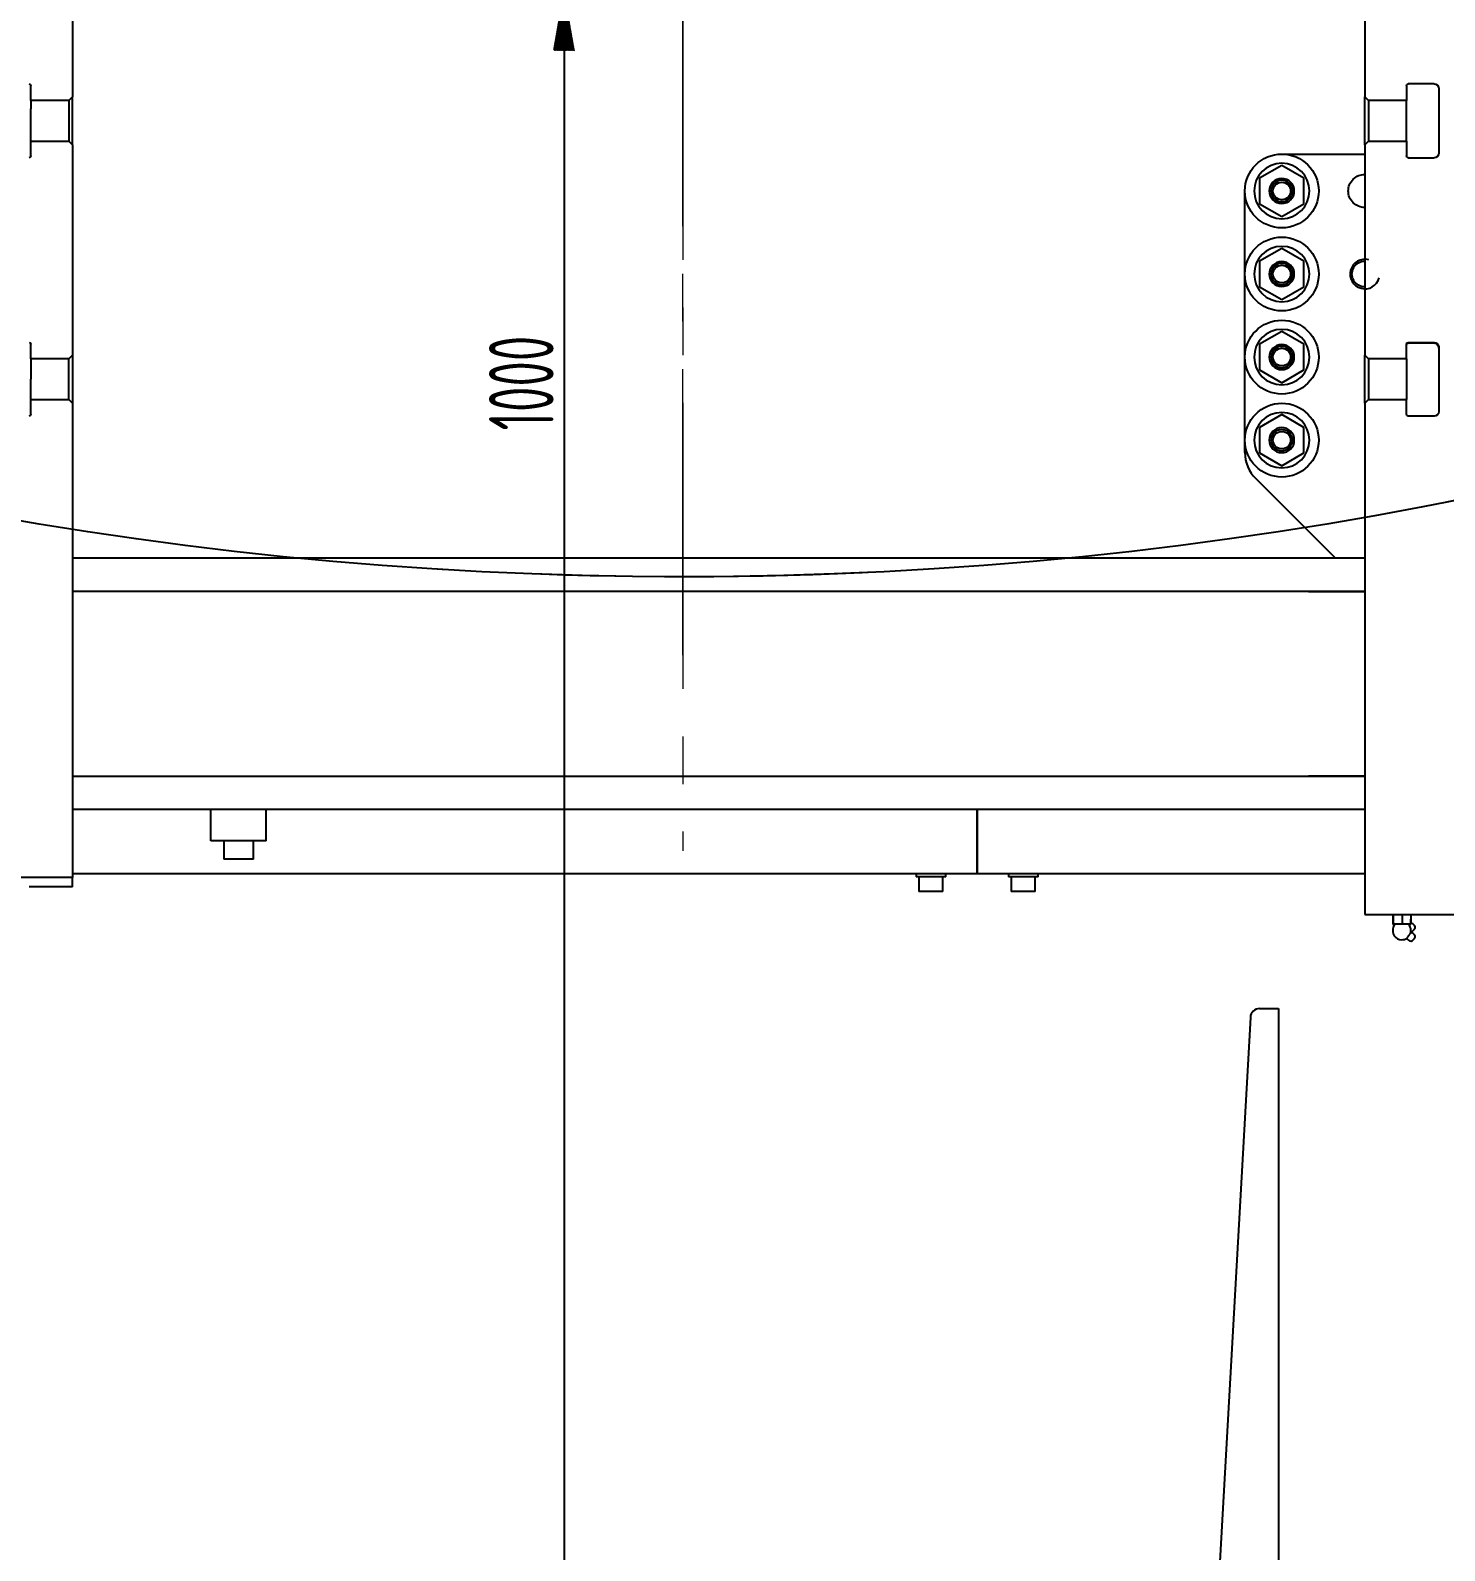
# Model space of a CAD drawing. Header units: millimetres. Extents: x 10462777 to 22643323, y 453826 to 1389191.
# Drawn here: x 11268791 to 11269532, y 583749 to 584547 of the extents above; entities that cross this region are included whole.
import ezdxf

# ---------------------------------------------------------------- set-up
doc = ezdxf.new("R2010")
doc.units = ezdxf.units.MM
doc.header["$LTSCALE"] = 200
doc.header["$MEASUREMENT"] = 0
for name, pattern in [('CENTER', [2, 1.25, -0.25, 0.25, -0.25]), ('CENTER2', [1.125, 0.75, -0.125, 0.125, -0.125]), ('HIDDEN_KS1', [0.26, 0.18, -0.08]), ('PHANTOM', [2.5, 1.25, -0.25, 0.25, -0.25, 0.25, -0.25])]:
    doc.linetypes.add(name, pattern=pattern)
for name, color, linetype in [('1', 1, 'CENTER'), ('11', 6, 'PHANTOM'), ('3', 3, 'HIDDEN_KS1'), ('DV1_DEFAULT', 7, 'CONTINUOUS')]:
    doc.layers.add(name, color=color, linetype=linetype)
doc.layers.add('LAYOUT', color=8, linetype='CONTINUOUS', lineweight=25)
doc.styles.add('iso-1', font='isocp.shx')

# ---------------------------------------------------------------- blocks, each defined once
blk = doc.blocks.new('r710ic')
at = {"layer": 'DV1_DEFAULT', "color": 1, "linetype": 'CENTER2', "lineweight": 0}
for p, q in [((274132.55, 104232.63), (269847.55, 104232.63)), ((269950.18, 104232.63), (274235.19, 104232.63))]:
    blk.add_line(p, q, dxfattribs=at)
at = {"layer": 'DV1_DEFAULT', "color": 7, "linetype": 'Continuous', "lineweight": 0}
blk.add_arc((272041.37, 104232.63), 2050.12, 337.10565, 23.79911, dxfattribs=at)
at = {"layer": 'LAYOUT', "color": 3}
blk.add_circle((272041.37, 104232.63), 2050.12, dxfattribs=at)

msp = doc.modelspace()

# ---------------------------------------------------------------- hatches: boundary and pattern name
at = {"layer": '1', "linetype": 'Continuous'}
h = msp.add_hatch(dxfattribs=at)
h.set_pattern_fill('ANSI31', color=27, scale=0.19368, angle=45, style=0, pattern_type=0)
h.set_pattern_definition([(45, (11264546.22931, 582402.56258), (-0.1369525464, 0.1369525464), [])])
h.paths.add_polyline_path([(11269070.58714, 584566.95582), (11269076.00862, 584536.20911), (11269065.16566, 584536.20907)], flags=0)

# ---------------------------------------------------------------- linework, layer by layer
at = {"layer": '1', "color": 15, "linetype": 'Continuous'}
for p, q in [((11268812.6882, 584622.15466), (11268812.6882, 584511.75697)), ((11269490.56872, 584622.15466), (11269490.56872, 584511.75697)), ((11269490.56872, 584622.15466), (11269490.56872, 584511.75697)), ((11269526.88375, 584518.53578), (11269513.32614, 584518.53578)), ((11269526.88375, 584518.53578), (11269513.32614, 584518.53578)), ((11268790.89918, 584509.82017), (11268790.89918, 584517.56738)), ((11268810.7514, 584509.82017), (11268812.6882, 584511.75697)), ((11268812.6882, 584486.57855), (11268812.6882, 584511.75697)), ((11269490.56872, 584511.75697), (11269492.50552, 584509.82017)), ((11269490.56872, 584511.75697), (11269492.50552, 584509.82017)), ((11269490.56872, 584486.57855), (11269490.56872, 584511.75697)), ((11269490.56872, 584486.57855), (11269490.56872, 584511.75697)), ((11269512.35774, 584517.56738), (11269512.35774, 584509.82017)), ((11269512.35774, 584517.56738), (11269512.35774, 584509.82017)), ((11269529.30475, 584516.11478), (11269529.30475, 584482.22075)), ((11269529.30475, 584516.11478), (11269529.30475, 584482.22075)), ((11268810.7514, 584509.82017), (11268790.89918, 584509.82017)), ((11268790.89918, 584509.82017), (11268790.89918, 584505.51594)), ((11268790.89918, 584499.16776), (11268790.89918, 584505.51594)), ((11268810.7514, 584509.82017), (11268810.7514, 584488.51536)), ((11269512.35774, 584509.82017), (11269492.50552, 584509.82017)), ((11269512.35774, 584509.82017), (11269492.50552, 584509.82017)), ((11269492.50552, 584509.82017), (11269492.50552, 584488.51536)), ((11269492.50552, 584509.82017), (11269492.50552, 584488.51536)), ((11269512.35774, 584505.51594), (11269512.35774, 584509.82017)), ((11269512.35774, 584505.51594), (11269512.35774, 584509.82017)), ((11269512.35774, 584499.16776), (11269512.35774, 584505.51594)), ((11269512.35774, 584499.16776), (11269512.35774, 584505.51594)), ((11268790.89918, 584492.81959), (11268790.89918, 584499.16776)), ((11269512.35774, 584492.81959), (11269512.35774, 584499.16776)), ((11269512.35774, 584492.81959), (11269512.35774, 584499.16776)), ((11268790.89918, 584488.51536), (11268790.89918, 584492.81959)), ((11268790.89918, 584480.76815), (11268790.89918, 584488.51536)), ((11268790.89918, 584488.51536), (11268810.7514, 584488.51536)), ((11268812.6882, 584486.57855), (11268810.7514, 584488.51536)), ((11268812.6882, 584486.57855), (11268812.6882, 584376.18087)), ((11269492.50552, 584488.51536), (11269490.56872, 584486.57855)), ((11269492.50552, 584488.51536), (11269490.56872, 584486.57855)), ((11269490.56872, 584486.57855), (11269490.56872, 584376.18087)), ((11269490.56872, 584486.57855), (11269490.56872, 584376.18087)), ((11269492.50552, 584488.51536), (11269512.35774, 584488.51536)), ((11269492.50552, 584488.51536), (11269512.35774, 584488.51536)), ((11269512.35774, 584488.51536), (11269512.35774, 584492.81959)), ((11269512.35774, 584488.51536), (11269512.35774, 584492.81959)), ((11269512.35774, 584488.51536), (11269512.35774, 584480.76815)), ((11269512.35774, 584488.51536), (11269512.35774, 584480.76815)), ((11269513.32614, 584479.79975), (11269526.88375, 584479.79975)), ((11269513.32614, 584479.79975), (11269526.88375, 584479.79975)), ((11269513.32614, 584382.95968), (11269526.88375, 584382.95968)), ((11269513.32614, 584382.95968), (11269526.88375, 584382.95968)), ((11268790.89918, 584374.24407), (11268790.89918, 584381.99127)), ((11268810.7514, 584374.24407), (11268812.6882, 584376.18087)), ((11268812.6882, 584376.18087), (11268812.6882, 584363.59166)), ((11269490.56872, 584376.18087), (11269492.50552, 584374.24407)), ((11269490.56872, 584376.18087), (11269492.50552, 584374.24407)), ((11269490.56872, 584363.59166), (11269490.56872, 584376.18087)), ((11269490.56872, 584363.59166), (11269490.56872, 584376.18087)), ((11269512.35774, 584374.24407), (11269512.35774, 584381.99127)), ((11269512.35774, 584374.24407), (11269512.35774, 584381.99127)), ((11269526.88375, 584382.46306), (11269513.32614, 584382.46306)), ((11269526.88375, 584382.46306), (11269513.32614, 584382.46306)), ((11269529.30475, 584380.53867), (11269529.30475, 584346.64465)), ((11269529.30475, 584380.53867), (11269529.30475, 584346.64465)), ((11268810.7514, 584374.24407), (11268790.89918, 584374.24407)), ((11268790.89918, 584374.24407), (11268790.89918, 584363.59166)), ((11268810.7514, 584363.59166), (11268810.7514, 584374.24407)), ((11269512.35774, 584374.24407), (11269492.50552, 584374.24407)), ((11269512.35774, 584374.24407), (11269492.50552, 584374.24407)), ((11269492.50552, 584374.24407), (11269492.50552, 584363.59166)), ((11269492.50552, 584374.24407), (11269492.50552, 584363.59166)), ((11269512.35774, 584374.24407), (11269512.35774, 584363.59166)), ((11269512.35774, 584374.24407), (11269512.35774, 584363.59166)), ((11268790.89918, 584352.93925), (11268790.89918, 584363.59166)), ((11268810.7514, 584352.93925), (11268810.7514, 584363.59166)), ((11268812.6882, 584363.59166), (11268812.6882, 584351.00018)), ((11269490.56872, 584350.99926), (11269490.56872, 584363.59166)), ((11269490.56872, 584350.99926), (11269490.56872, 584363.59166)), ((11269492.50552, 584363.59166), (11269492.50552, 584352.93613)), ((11269492.50552, 584363.59166), (11269492.50552, 584352.93613)), ((11269512.35774, 584363.59166), (11269512.35774, 584352.93613)), ((11269512.35774, 584363.59166), (11269512.35774, 584352.93613)), ((11268790.89918, 584352.93925), (11268810.7514, 584352.93925)), ((11268790.89918, 584345.19205), (11268790.89918, 584352.93925)), ((11268812.6882, 584351.00245), (11268810.7514, 584352.93925)), ((11268812.6882, 584351.00245), (11268812.6882, 584150.95567)), ((11269492.50552, 584352.93925), (11269490.56872, 584351.00245)), ((11269492.50552, 584352.93925), (11269490.56872, 584351.00245)), ((11269490.56872, 584351.00245), (11269490.56872, 584082.75545)), ((11269490.56872, 584351.00245), (11269490.56872, 584082.75545)), ((11269492.50552, 584352.93925), (11269512.35774, 584352.93925)), ((11269492.50552, 584352.93925), (11269512.35774, 584352.93925)), ((11269512.35774, 584345.19205), (11269512.35774, 584352.93925)), ((11269512.35774, 584345.19205), (11269512.35774, 584352.93925)), ((11269526.88375, 584344.22365), (11269513.32614, 584344.22365)), ((11269526.88375, 584344.22365), (11269513.32614, 584344.22365)), ((11268812.6882, 584150.95567), (11268812.6882, 584137.53712)), ((11268812.6882, 584137.53712), (11268812.6882, 584102.12346)), ((11268812.6882, 584102.12346), (11268779.89561, 584102.12346)), ((11268812.6882, 584097.28146), (11268789.92848, 584097.28146)), ((11268812.6882, 584097.28146), (11268812.6882, 584102.12346)), ((11269490.56872, 584082.75545), (11269571.58508, 584082.75545)), ((11269490.56872, 584082.75545), (11269571.58508, 584082.75545))]:
    msp.add_line(p, q, dxfattribs=at)
at = {"layer": '1', "color": 27, "linetype": 'Continuous'}
msp.add_line((11269070.58714, 584566.95582), (11269070.58714, 583598.55507), dxfattribs=at)
at = {"layer": '1', "color": 80, "linetype": 'Continuous'}
for p, q in [((11269446.99069, 584481.73655), (11269490.57006, 584481.73655)), ((11269427.62267, 584325.13092), (11269427.62267, 584462.36854)), ((11269475.07614, 584269.65496), (11269433.29543, 584311.43566))]:
    msp.add_line(p, q, dxfattribs=at)
at = {"layer": '1', "color": 252, "linetype": 'Continuous'}
for p, q in [((11269490.55964, 584269.65679), (11268812.6655, 584269.65679)), ((11269490.54337, 584252.18224), (11268812.67107, 584252.18224)), ((11269461.0325, 584252.22558), (11269490.08452, 584252.22558)), ((11269461.0325, 584252.18169), (11269461.0325, 584252.22558)), ((11269490.08452, 584252.22558), (11269490.08452, 584252.18169)), ((11268812.67107, 584155.42884), (11269490.54337, 584155.42884)), ((11269461.0325, 584155.3855), (11269461.0325, 584155.42938)), ((11269490.08452, 584155.3855), (11269461.0325, 584155.3855)), ((11269490.08452, 584155.42938), (11269490.08452, 584155.3855)), ((11268812.6655, 584137.95429), (11269490.55964, 584137.95429)), ((11269287.20457, 584137.95519), (11269287.20457, 584109.87069)), ((11269287.20457, 584109.87069), (11269287.20457, 584137.95519)), ((11269287.20457, 584104.06029), (11268812.68714, 584104.06029)), ((11269287.20457, 584109.87069), (11269287.20457, 584104.06029)), ((11269287.20457, 584104.06029), (11269287.20457, 584109.87069)), ((11269490.56908, 584104.06029), (11269287.20457, 584104.06029))]:
    msp.add_line(p, q, dxfattribs=at)
at = {"layer": '1', "color": 51, "linetype": 'Continuous'}
for p, q in [((11269461.02085, 584252.22558), (11268812.68578, 584252.22558)), ((11268812.68578, 584155.3855), (11269461.02085, 584155.3855))]:
    msp.add_line(p, q, dxfattribs=at)
at = {"layer": '1', "color": 15, "linetype": 'Continuous', "extrusion": (0, 0, -1)}
for centre, radius, start, end in [((-11268789.93078, 584517.56738), 0.9684, 90, 180), ((-11269513.32614, 584517.56738), 0.9684, 0, 90), ((-11269513.32614, 584517.56738), 0.9684, 0, 90), ((-11269526.88375, 584516.11478), 2.421, 90, 180), ((-11269526.88375, 584516.11478), 2.421, 90, 180), ((-11268789.93078, 584480.76815), 0.9684, 180, 270), ((-11269513.32614, 584480.76815), 0.9684, 270, 0), ((-11269513.32614, 584480.76815), 0.9684, 270, 0), ((-11269526.88375, 584482.22075), 2.421, 180, 270), ((-11269526.88375, 584482.22075), 2.421, 180, 270), ((-11268789.93078, 584381.99127), 0.9684, 90, 180), ((-11269513.32614, 584381.99127), 0.9684, 0, 90), ((-11269513.32614, 584381.99127), 0.9684, 0, 90), ((-11269526.88375, 584380.53867), 2.421, 90, 180), ((-11269526.88375, 584380.53867), 2.421, 90, 180), ((-11268789.93078, 584345.19205), 0.9684, 180, 270), ((-11269513.32614, 584345.19205), 0.9684, 270, 0), ((-11269513.32614, 584345.19205), 0.9684, 270, 0), ((-11269526.88375, 584346.64465), 2.421, 180, 270), ((-11269526.88375, 584346.64465), 2.421, 180, 270)]:
    msp.add_arc(centre, radius, start, end, dxfattribs=at)
at = {"layer": '1', "color": 80, "linetype": 'Continuous', "extrusion": (0, 0, -1)}
for centre, radius, start, end in [((-11269490.56872, 584462.36854), 8.71561, 0, 90.00001942), ((-11269490.56872, 584462.36854), 8.71561, 269.99998058, 0), ((-11269490.56872, 584418.7905), 6.77881, 270.00002348, 90.00003508)]:
    msp.add_arc(centre, radius, start, end, dxfattribs=at)
at = {"layer": '1', "color": 80, "linetype": 'Continuous'}
for centre, radius, start, end in [((11269490.56872, 584418.7905), 7.74721, 75.00000001, 345), ((11269446.99069, 584325.13092), 19.36801, 180, 225)]:
    msp.add_arc(centre, radius, start, end, dxfattribs=at)
at = {"layer": '1', "color": 15, "linetype": 'Continuous'}
for points, knots in [([(11269512.35774, 584381.46777), (11269512.35774, 584381.59561), (11269512.38258, 584381.72625), (11269512.4772, 584381.96394), (11269512.54814, 584382.07481), (11269512.72543, 584382.25938), (11269512.83309, 584382.3346), (11269513.06909, 584382.43637), (11269513.19644, 584382.46306), (11269513.32614, 584382.46306)], [0, 0, 0, 0, 0.25, 0.25, 0.5, 0.5, 0.75, 0.75, 1, 1, 1, 1]), ([(11269512.35774, 584381.46777), (11269512.35774, 584381.59561), (11269512.38258, 584381.72625), (11269512.4772, 584381.96394), (11269512.54814, 584382.07481), (11269512.72543, 584382.25938), (11269512.83309, 584382.3346), (11269513.06909, 584382.43637), (11269513.19644, 584382.46306), (11269513.32614, 584382.46306)], [0, 0, 0, 0, 0.25, 0.25, 0.5, 0.5, 0.75, 0.75, 1, 1, 1, 1]), ([(11269529.30475, 584379.9688), (11269529.30475, 584380.28886), (11269529.24313, 584380.61594), (11269529.00739, 584381.21154), (11269528.83037, 584381.4895), (11269528.49807, 584381.8366), (11269528.37419, 584381.94286), (11269528.1101, 584382.12679), (11269527.9703, 584382.20475), (11269527.67499, 584382.33234), (11269527.51921, 584382.38154), (11269527.20562, 584382.44647), (11269527.0461, 584382.46306), (11269526.88375, 584382.46306)], [0, 0, 0, 0, 0.25, 0.25, 0.5, 0.5, 0.625, 0.625, 0.75, 0.75, 0.875, 0.875, 1, 1, 1, 1]), ([(11269529.30475, 584379.9688), (11269529.30475, 584380.28886), (11269529.24313, 584380.61594), (11269529.00739, 584381.21154), (11269528.83037, 584381.4895), (11269528.49807, 584381.8366), (11269528.37419, 584381.94286), (11269528.1101, 584382.12679), (11269527.9703, 584382.20475), (11269527.67499, 584382.33234), (11269527.51921, 584382.38154), (11269527.20562, 584382.44647), (11269527.0461, 584382.46306), (11269526.88375, 584382.46306)], [0, 0, 0, 0, 0.25, 0.25, 0.5, 0.5, 0.625, 0.625, 0.75, 0.75, 0.875, 0.875, 1, 1, 1, 1])]:
    msp.add_open_spline(points, degree=3, knots=knots, dxfattribs=at)
at = {"layer": '11', "color": 60, "linetype": 'Continuous'}
for p, q in [((11269446.99069, 584475.78709), (11269435.36988, 584469.07781)), ((11269458.6115, 584469.07781), (11269446.99069, 584475.78709)), ((11269435.36988, 584469.07781), (11269435.36988, 584455.65926)), ((11269458.6115, 584455.65926), (11269458.6115, 584469.07781)), ((11269435.36988, 584455.65926), (11269446.99069, 584448.94998)), ((11269446.99069, 584448.94998), (11269458.6115, 584455.65926)), ((11269446.99069, 584432.20906), (11269435.36988, 584425.49978)), ((11269458.6115, 584425.49978), (11269446.99069, 584432.20906)), ((11269435.36988, 584425.49978), (11269435.36988, 584412.08123)), ((11269458.6115, 584412.08123), (11269458.6115, 584425.49978)), ((11269435.36988, 584412.08123), (11269446.99069, 584405.37195)), ((11269446.99069, 584405.37195), (11269458.6115, 584412.08123)), ((11269446.99069, 584388.63102), (11269435.36988, 584381.92175)), ((11269458.6115, 584381.92175), (11269446.99069, 584388.63102)), ((11269435.36988, 584381.92175), (11269435.36988, 584368.50319)), ((11269458.6115, 584368.50319), (11269458.6115, 584381.92175)), ((11269435.36988, 584368.50319), (11269446.99069, 584361.79392)), ((11269446.99069, 584361.79392), (11269458.6115, 584368.50319)), ((11269446.99069, 584345.05299), (11269435.36988, 584338.34371)), ((11269458.6115, 584338.34371), (11269446.99069, 584345.05299)), ((11269435.36988, 584338.34371), (11269435.36988, 584324.92516)), ((11269458.6115, 584324.92516), (11269458.6115, 584338.34371)), ((11269435.36988, 584324.92516), (11269446.99069, 584318.21588)), ((11269446.99069, 584318.21588), (11269458.6115, 584324.92516)), ((11268885.31826, 584121.49147), (11268885.31826, 584137.95462)), ((11268914.37028, 584121.49147), (11268914.37028, 584137.95462)), ((11268914.37028, 584121.49147), (11268885.31826, 584121.49147)), ((11268892.09706, 584121.49147), (11268892.09706, 584111.80747)), ((11268907.59147, 584111.80747), (11268907.59147, 584121.49147)), ((11268907.59147, 584111.80747), (11268892.09706, 584111.80747)), ((11269255.24734, 584104.06029), (11269255.24734, 584102.51085)), ((11269270.74175, 584102.51085), (11269270.74175, 584104.06029)), ((11269303.66738, 584104.06029), (11269303.66738, 584102.51085)), ((11269319.16179, 584102.51085), (11269319.16179, 584104.06029)), ((11269270.74175, 584102.51085), (11269255.24734, 584102.51085)), ((11269256.69994, 584102.51085), (11269256.69994, 584094.76364)), ((11269269.28915, 584094.76364), (11269269.28915, 584102.51085)), ((11269319.16179, 584102.51085), (11269303.66738, 584102.51085)), ((11269305.11998, 584102.51085), (11269305.11998, 584094.76364)), ((11269317.70919, 584094.76364), (11269317.70919, 584102.51085)), ((11269269.28915, 584094.76364), (11269256.69994, 584094.76364)), ((11269317.70919, 584094.76364), (11269305.11998, 584094.76364))]:
    msp.add_line(p, q, dxfattribs=at)
at = {"layer": '11', "color": 252, "linetype": 'Continuous'}
for p, q in [((11269505.27795, 584082.75545), (11269505.27795, 584077.91344)), ((11269505.3717, 584082.75545), (11269505.3717, 584077.91344)), ((11269510.03049, 584082.75545), (11269510.03049, 584077.91344)), ((11269514.59552, 584082.75545), (11269514.59552, 584077.91344)), ((11269505.27795, 584077.91344), (11269505.32482, 584077.91344)), ((11269505.32482, 584077.91344), (11269505.3717, 584077.91344)), ((11269505.3717, 584077.91344), (11269507.70109, 584077.91344)), ((11269505.86355, 584077.11651), (11269505.47597, 584076.1481)), ((11269507.70109, 584077.91344), (11269510.03049, 584077.91344)), ((11269510.03049, 584077.91344), (11269512.31301, 584077.91344)), ((11269512.31301, 584077.91344), (11269514.59552, 584077.91344)), ((11269514.3975, 584076.1481), (11269514.00992, 584077.11651)), ((11269514.71271, 584078.02818), (11269514.35683, 584077.6723)), ((11269514.71227, 584073.18601), (11269514.64076, 584073.35519)), ((11269514.71271, 584078.02818), (11269514.64113, 584078.19745)), ((11269515.27043, 584073.73832), (11269516.84187, 584075.30976))]:
    msp.add_line(p, q, dxfattribs=at)
at = {"layer": '11', "color": 60, "linetype": 'Continuous'}
for centre, radius in [((11269446.99069, 584462.36854), 19.36801), ((11269446.99069, 584462.36854), 4.6223), ((11269446.99069, 584418.7905), 19.36801), ((11269446.99069, 584418.7905), 4.6223), ((11269446.99069, 584375.21247), 19.36801), ((11269446.99069, 584375.21247), 4.6223), ((11269446.99069, 584331.63444), 19.36801), ((11269446.99069, 584331.63444), 4.6223)]:
    msp.add_circle(centre, radius, dxfattribs=at)
at = {"layer": '11', "color": 60, "linetype": 'Continuous', "extrusion": (0, 0, -1)}
for centre, radius in [((-11269446.99069, 584462.36854), 14.52601), ((-11269446.99069, 584462.36854), 6.5591), ((-11269446.99069, 584462.36854), 5.5907), ((-11269446.99069, 584418.7905), 14.52601), ((-11269446.99069, 584418.7905), 6.5591), ((-11269446.99069, 584418.7905), 5.5907), ((-11269446.99069, 584375.21247), 14.52601), ((-11269446.99069, 584375.21247), 6.5591), ((-11269446.99069, 584375.21247), 5.5907), ((-11269446.99069, 584331.63444), 14.52601), ((-11269446.99069, 584331.63444), 6.5591), ((-11269446.99069, 584331.63444), 5.5907)]:
    msp.add_circle(centre, radius, dxfattribs=at)
at = {"layer": '11', "color": 252, "linetype": 'Continuous'}
for centre, radius, start, end in [((11269509.97132, 584079.19098), 4.842, 165.76829235, 209.25384093), ((11269509.90215, 584079.19098), 4.842, 347.17170769, 14.23250435), ((11269509.97132, 584074.34897), 4.842, 158.18766958, 269.59076581), ((11269509.90215, 584074.34897), 4.842, 346.76824774, 21.81233042), ((11269514.7301, 584071.00735), 2.1789, 90, 90.47687893), ((11269514.73084, 584075.84935), 2.1789, 90, 90.47680443), ((11269514.7301, 584071.00735), 2.1789, 345.64981602, 90), ((11269514.73084, 584075.84935), 2.1789, 345.66174188, 90), ((11269514.73084, 584075.84935), 2.1789, 270, 284.33825814), ((11269509.90215, 584074.34897), 4.842, 270.40923412, 304.78904125), ((11269514.7301, 584071.00735), 2.1789, 197.07860121, 270), ((11269514.7301, 584071.00735), 2.1789, 270, 284.34130683)]:
    msp.add_arc(centre, radius, start, end, dxfattribs=at)
at = {"layer": '11', "color": 252, "linetype": 'Continuous', "extrusion": (0, 0, -1)}
for centre, start, end in [((-11269505.32411, 584077.3324), 90, 201.81233042), ((-11269514.54936, 584077.3324), 338.18766958, 90)]:
    msp.add_arc(centre, 0.58104, start, end, dxfattribs=at)
at = {"layer": '11', "color": 252, "linetype": 'Continuous'}
for centre, major_axis, start_param, end_param in [((11269513.63179, 584072.10583), (1.08043, 1.08026), 5.45984461, 6.2958327), ((11269516.0552, 584069.68204), (0.78578, 0.78566), 3.154147047, 6.262153903)]:
    msp.add_ellipse(centre, major_axis=major_axis, ratio=0.012446328, start_param=start_param, end_param=end_param, dxfattribs=at)
for points, knots in [([(11269512.65061, 584070.36262), (11269512.65595, 584070.36642), (11269512.6732, 584070.38761), (11269512.73451, 584070.46877), (11269512.7799, 584070.53087), (11269512.89713, 584070.6939), (11269512.96661, 584070.79157), (11269513.12522, 584071.01611), (11269513.21309, 584071.14122), (11269513.39868, 584071.4067), (11269513.49701, 584071.54794), (11269513.69294, 584071.83047), (11269513.79264, 584071.97481), (11269513.98135, 584072.24915), (11269514.0731, 584072.38314), (11269514.23767, 584072.62481), (11269514.31256, 584072.73551), (11269514.3761, 584072.8303)], [0, 0, 0, 0, 0.114031567, 0.114031567, 0.240598486, 0.240598486, 0.367165405, 0.367165405, 0.493732324, 0.493732324, 0.620299243, 0.620299243, 0.746866162, 0.746866162, 0.873433081, 0.873433081, 1, 1, 1, 1]), ([(11269514.0015, 584077.16044), (11269514.04605, 584077.22465), (11269514.08923, 584077.28689), (11269514.21411, 584077.46681), (11269514.29099, 584077.57752), (11269514.35683, 584077.6723)], [0, 0, 0, 0, 0.328411975, 0.328411975, 1, 1, 1, 1]), ([(11269514.35683, 584077.6723), (11269514.37332, 584077.70224), (11269514.38928, 584077.73132), (11269514.47455, 584077.88703), (11269514.53162, 584077.99278), (11269514.59877, 584078.11792), (11269514.61795, 584078.15391), (11269514.63684, 584078.18937), (11269514.64081, 584078.19684), (11269514.64111, 584078.19741)], [0, 0, 0, 0, 0.095424752, 0.095424752, 0.528449252, 0.528449252, 0.810526633, 0.810526633, 1, 1, 1, 1]), ([(11269514.3761, 584072.8303), (11269514.39215, 584072.86024), (11269514.40765, 584072.88932), (11269514.49025, 584073.04503), (11269514.54465, 584073.15078), (11269514.60683, 584073.27592), (11269514.62394, 584073.31191), (11269514.63709, 584073.34241), (11269514.63955, 584073.34882), (11269514.64045, 584073.35231)], [0, 0, 0, 0, 0.102160413, 0.102160413, 0.565750424, 0.565750424, 0.867738549, 0.867738549, 1, 1, 1, 1])]:
    msp.add_open_spline(points, degree=3, knots=knots, dxfattribs=at)
at = {"layer": '3', "color": 252, "linetype": 'Continuous'}
for p, q in [((11269435.32069, 584033.36701), (11269440.42708, 584033.36701)), ((11269440.42708, 584033.36701), (11269445.26909, 584033.36701)), ((11269445.26909, 584033.36701), (11269445.26909, 583602.42868)), ((11269430.48631, 584028.7966), (11269406.53306, 583602.42868))]:
    msp.add_line(p, q, dxfattribs=at)
msp.add_arc((11269435.32069, 584028.525), 4.842, 90, 176.784516, dxfattribs=at)

# ---------------------------------------------------------------- block references
at = {"layer": 'LAYOUT', "color": 2, "rotation": 270}
msp.add_blockref('r710ic', (11164900.28186, 858351.4113, 0), dxfattribs=at)

# ---------------------------------------------------------------- texts
at = {"layer": '1', "color": 23, "linetype": 'Continuous', "insert": (11269065.05706, 584336.71143), "char_height": 33.894026, "attachment_point": 7, "rotation": 90, "line_spacing_factor": 0.963855, "style": 'iso-1'}
msp.add_mtext('\\W00.639;1000 ', dxfattribs=at)

doc.saveas('drawing.dxf')
